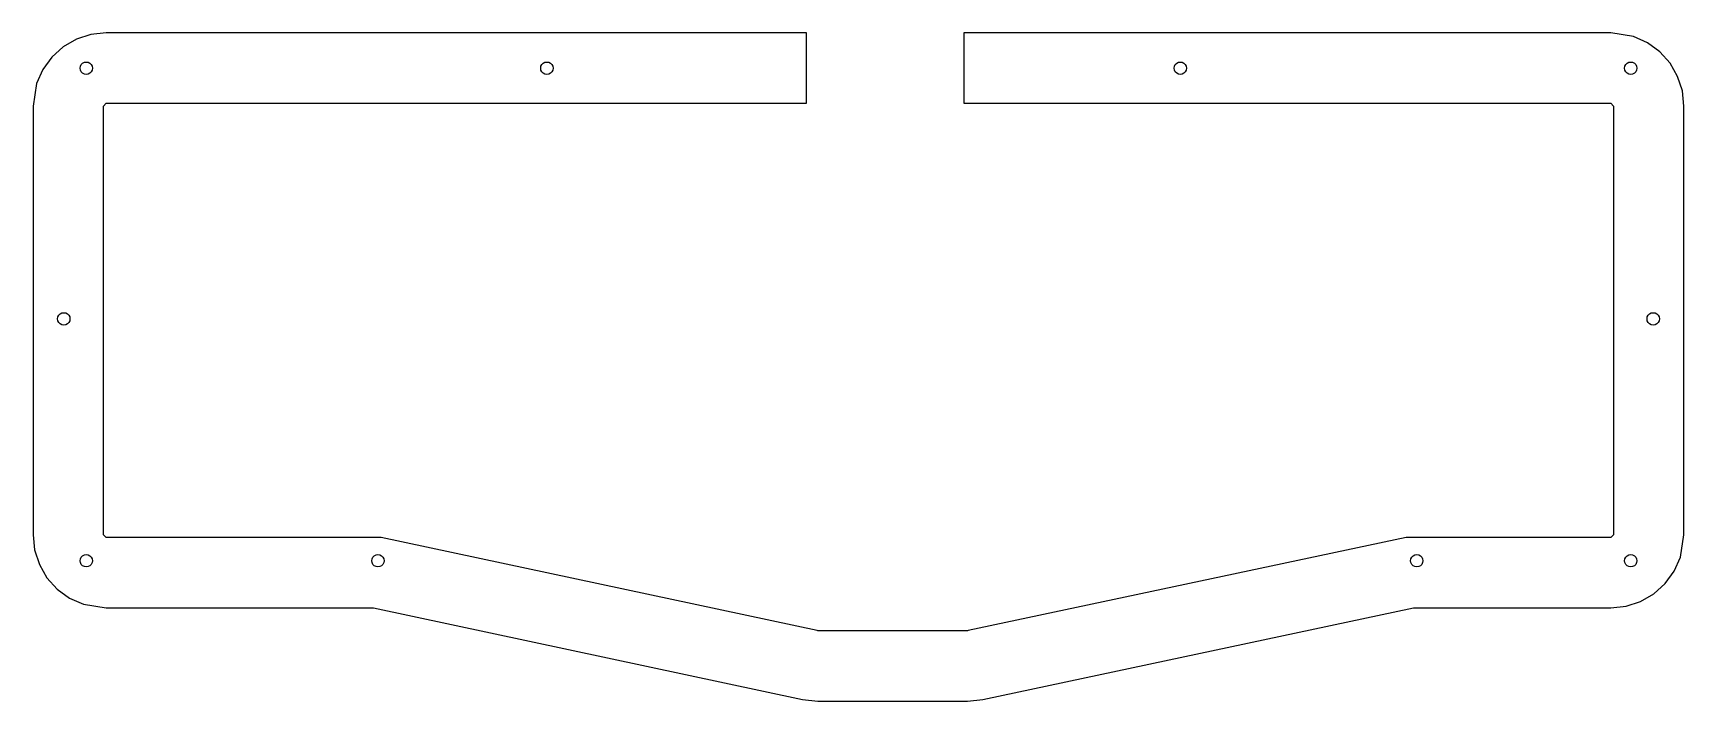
# Model space of a CAD drawing. Header units: metres. Extents: x -17 to 276, y -106 to 13.
import ezdxf

# ---------------------------------------------------------------- set-up
doc = ezdxf.new("R2010")
doc.units = ezdxf.units.M

msp = doc.modelspace()

# ---------------------------------------------------------------- linework, layer by layer
for p, q in [((-7.07199, 12.2589), (-9.65672, 11.4191)), ((-4.36914, 12.543), (-7.07199, 12.2589)), ((120, 12.543), (-4.36914, 12.543)), ((120, 0.04297), (120, 12.543)), ((262.89, 12.543), (148, 12.543)), ((148, 12.543), (148, 0.04297)), ((266.907, 11.9067), (262.89, 12.543)), ((269.39, 10.8013), (266.907, 11.9067)), ((-12.0103, 10.0602), (-14.03, 8.24167)), ((-9.65672, 11.4191), (-12.0103, 10.0602)), ((271.588, 9.20386), (269.39, 10.8013)), ((273.407, 7.18417), (271.588, 9.20386)), ((-15.6275, 6.04297), (-16.7329, 3.5602)), ((-14.03, 8.24167), (-15.6275, 6.04297)), ((-9.00467, 6.28255), (-8.95084, 6.62247)), ((-8.95084, 5.94263), (-9.00467, 6.28255)), ((-8.95084, 6.62247), (-8.79459, 6.92912)), ((-8.79459, 5.63599), (-8.95084, 5.94263)), ((-8.79459, 6.92912), (-8.55124, 7.17247)), ((-8.55124, 7.17247), (-8.2446, 7.32872)), ((-8.2446, 7.32872), (-7.90468, 7.38255)), ((-7.90468, 7.38255), (-7.56476, 7.32872)), ((-7.56476, 7.32872), (-7.2581, 7.17247)), ((-7.2581, 7.17247), (-7.01476, 6.92912)), ((-7.01476, 6.92912), (-6.85851, 6.62247)), ((-6.85851, 5.94263), (-7.01476, 5.63599)), ((-6.85851, 6.62247), (-6.80467, 6.28255)), ((-6.80467, 6.28255), (-6.85851, 5.94263)), ((72.8047, 6.28255), (72.8585, 6.62247)), ((72.8585, 5.94263), (72.8047, 6.28255)), ((72.8585, 6.62247), (73.0148, 6.92912)), ((73.0148, 5.63599), (72.8585, 5.94263)), ((73.0148, 6.92912), (73.2581, 7.17247)), ((73.2581, 7.17247), (73.5648, 7.32872)), ((73.5648, 7.32872), (73.9047, 7.38255)), ((73.9047, 7.38255), (74.2446, 7.32872)), ((74.2446, 7.32872), (74.5512, 7.17247)), ((74.5512, 7.17247), (74.7946, 6.92912)), ((74.7946, 6.92912), (74.9508, 6.62247)), ((74.9508, 5.94263), (74.7946, 5.63599)), ((74.9508, 6.62247), (75.0047, 6.28255)), ((75.0047, 6.28255), (74.9508, 5.94263)), ((185.325, 6.28255), (185.379, 6.62247)), ((185.379, 5.94263), (185.325, 6.28255)), ((185.379, 6.62247), (185.535, 6.92912)), ((185.535, 5.63599), (185.379, 5.94263)), ((185.535, 6.92912), (185.778, 7.17247)), ((185.778, 7.17247), (186.085, 7.32872)), ((186.085, 7.32872), (186.425, 7.38255)), ((186.425, 7.38255), (186.765, 7.32872)), ((186.765, 7.32872), (187.072, 7.17247)), ((187.072, 7.17247), (187.315, 6.92912)), ((187.315, 6.92912), (187.471, 6.62247)), ((187.471, 5.94263), (187.315, 5.63599)), ((187.471, 6.62247), (187.525, 6.28255)), ((187.525, 6.28255), (187.471, 5.94263)), ((265.325, 6.28255), (265.379, 6.62247)), ((265.379, 5.94263), (265.325, 6.28255)), ((265.379, 6.62247), (265.535, 6.92912)), ((265.535, 5.63599), (265.379, 5.94263)), ((265.535, 6.92912), (265.778, 7.17247)), ((265.778, 7.17247), (266.085, 7.32872)), ((266.085, 7.32872), (266.425, 7.38255)), ((266.425, 7.38255), (266.765, 7.32872)), ((266.765, 7.32872), (267.072, 7.17247)), ((267.072, 7.17247), (267.315, 6.92912)), ((267.315, 6.92912), (267.471, 6.62247)), ((267.471, 5.94263), (267.315, 5.63599)), ((267.471, 6.62247), (267.525, 6.28255)), ((267.525, 6.28255), (267.471, 5.94263)), ((274.766, 4.83055), (273.407, 7.18417)), ((-16.7329, 3.5602), (-17.3691, -0.45703)), ((-8.55124, 5.39264), (-8.79459, 5.63599)), ((-8.2446, 5.23639), (-8.55124, 5.39264)), ((-7.90468, 5.18256), (-8.2446, 5.23639)), ((-7.56476, 5.23639), (-7.90468, 5.18256)), ((-7.2581, 5.39264), (-7.56476, 5.23639)), ((-7.01476, 5.63599), (-7.2581, 5.39264)), ((73.2581, 5.39264), (73.0148, 5.63599)), ((73.5648, 5.23639), (73.2581, 5.39264)), ((73.9047, 5.18256), (73.5648, 5.23639)), ((74.2446, 5.23639), (73.9047, 5.18256)), ((74.5512, 5.39264), (74.2446, 5.23639)), ((74.7946, 5.63599), (74.5512, 5.39264)), ((185.778, 5.39264), (185.535, 5.63599)), ((186.085, 5.23639), (185.778, 5.39264)), ((186.425, 5.18256), (186.085, 5.23639)), ((186.765, 5.23639), (186.425, 5.18256)), ((187.072, 5.39264), (186.765, 5.23639)), ((187.315, 5.63599), (187.072, 5.39264)), ((265.778, 5.39264), (265.535, 5.63599)), ((266.085, 5.23639), (265.778, 5.39264)), ((266.425, 5.18256), (266.085, 5.23639)), ((266.765, 5.23639), (266.425, 5.18256)), ((267.072, 5.39264), (266.765, 5.23639)), ((267.315, 5.63599), (267.072, 5.39264)), ((275.606, 2.24582), (274.766, 4.83055)), ((-4.86914, -0.45703), (-4.36914, 0.04297)), ((-4.36914, 0.04297), (120, 0.04297)), ((148, 0.04297), (262.89, 0.04297)), ((262.89, 0.04297), (263.39, -0.45703)), ((275.89, -0.45703), (275.606, 2.24582)), ((-17.3691, -0.45703), (-17.3691, -76.6572)), ((-4.86914, -76.6572), (-4.86914, -0.45703)), ((263.39, -0.45703), (263.39, -76.6572)), ((275.89, -76.6572), (275.89, -0.45703)), ((-13.0047, -38.2825), (-12.9508, -37.9426)), ((-12.9508, -37.9426), (-12.7946, -37.636)), ((-12.7946, -37.636), (-12.5512, -37.3926)), ((-12.5512, -37.3926), (-12.2446, -37.2364)), ((-12.2446, -37.2364), (-11.9047, -37.1826)), ((-11.9047, -37.1826), (-11.5648, -37.2364)), ((-11.5648, -37.2364), (-11.2581, -37.3926)), ((-11.2581, -37.3926), (-11.0148, -37.636)), ((-11.0148, -37.636), (-10.8585, -37.9426)), ((-10.8585, -37.9426), (-10.8047, -38.2825)), ((269.325, -38.2825), (269.379, -37.9426)), ((269.379, -37.9426), (269.535, -37.636)), ((269.535, -37.636), (269.778, -37.3926)), ((269.778, -37.3926), (270.085, -37.2364)), ((270.085, -37.2364), (270.425, -37.1826)), ((270.425, -37.1826), (270.765, -37.2364)), ((270.765, -37.2364), (271.072, -37.3926)), ((271.072, -37.3926), (271.315, -37.636)), ((271.315, -37.636), (271.471, -37.9426)), ((271.471, -37.9426), (271.525, -38.2825)), ((-12.9508, -38.6225), (-13.0047, -38.2825)), ((-12.7946, -38.9291), (-12.9508, -38.6225)), ((-12.5512, -39.1725), (-12.7946, -38.9291)), ((-12.2446, -39.3287), (-12.5512, -39.1725)), ((-11.9047, -39.3826), (-12.2446, -39.3287)), ((-11.5648, -39.3287), (-11.9047, -39.3826)), ((-11.2581, -39.1725), (-11.5648, -39.3287)), ((-11.0148, -38.9291), (-11.2581, -39.1725)), ((-10.8585, -38.6225), (-11.0148, -38.9291)), ((-10.8047, -38.2825), (-10.8585, -38.6225)), ((269.379, -38.6225), (269.325, -38.2825)), ((269.535, -38.9291), (269.379, -38.6225)), ((269.778, -39.1725), (269.535, -38.9291)), ((270.085, -39.3287), (269.778, -39.1725)), ((270.425, -39.3826), (270.085, -39.3287)), ((270.765, -39.3287), (270.425, -39.3826)), ((271.072, -39.1725), (270.765, -39.3287)), ((271.315, -38.9291), (271.072, -39.1725)), ((271.471, -38.6225), (271.315, -38.9291)), ((271.525, -38.2825), (271.471, -38.6225)), ((-17.3691, -76.6572), (-17.0851, -79.3601)), ((-4.36914, -77.1572), (-4.86914, -76.6572)), ((44.4482, -77.1572), (-4.36914, -77.1572)), ((121.918, -93.7067), (44.4482, -77.1572)), ((226.518, -77.1572), (148.745, -93.7068)), ((262.89, -77.1572), (226.518, -77.1572)), ((263.39, -76.6572), (262.89, -77.1572)), ((275.253, -80.6745), (275.89, -76.6572)), ((-17.0851, -79.3601), (-16.2452, -81.9448)), ((-16.2452, -81.9448), (-14.8864, -84.2984)), ((-9.00467, -81.2825), (-8.95084, -80.9426)), ((-8.95084, -81.6225), (-9.00467, -81.2825)), ((-8.95084, -80.9426), (-8.79459, -80.636)), ((-8.79459, -81.9291), (-8.95084, -81.6225)), ((-8.79459, -80.636), (-8.55124, -80.3926)), ((-8.55124, -82.1725), (-8.79459, -81.9291)), ((-8.55124, -80.3926), (-8.2446, -80.2364)), ((-8.2446, -80.2364), (-7.90468, -80.1826)), ((-7.90468, -80.1826), (-7.56476, -80.2364)), ((-7.56476, -80.2364), (-7.2581, -80.3926)), ((-7.2581, -80.3926), (-7.01476, -80.636)), ((-7.01476, -81.9291), (-7.2581, -82.1725)), ((-7.01476, -80.636), (-6.85851, -80.9426)), ((-6.85851, -81.6225), (-7.01476, -81.9291)), ((-6.85851, -80.9426), (-6.80467, -81.2825)), ((-6.80467, -81.2825), (-6.85851, -81.6225)), ((42.8047, -81.2825), (42.8585, -80.9426)), ((42.8585, -81.6225), (42.8047, -81.2825)), ((42.8585, -80.9426), (43.0148, -80.636)), ((43.0148, -81.9291), (42.8585, -81.6225)), ((43.0148, -80.636), (43.2581, -80.3926)), ((43.2581, -82.1725), (43.0148, -81.9291)), ((43.2581, -80.3926), (43.5648, -80.2364)), ((43.5648, -80.2364), (43.9047, -80.1826)), ((43.9047, -80.1826), (44.2446, -80.2364)), ((44.2446, -80.2364), (44.5512, -80.3926)), ((44.5512, -80.3926), (44.7946, -80.636)), ((44.7946, -81.9291), (44.5512, -82.1725)), ((44.7946, -80.636), (44.9508, -80.9426)), ((44.9508, -81.6225), (44.7946, -81.9291)), ((44.9508, -80.9426), (45.0047, -81.2825)), ((45.0047, -81.2825), (44.9508, -81.6225)), ((227.325, -81.2825), (227.379, -80.9426)), ((227.379, -81.6225), (227.325, -81.2825)), ((227.379, -80.9426), (227.535, -80.636)), ((227.535, -81.9291), (227.379, -81.6225)), ((227.535, -80.636), (227.778, -80.3926)), ((227.778, -82.1725), (227.535, -81.9291)), ((227.778, -80.3926), (228.085, -80.2364)), ((228.085, -80.2364), (228.425, -80.1826)), ((228.425, -80.1826), (228.765, -80.2364)), ((228.765, -80.2364), (229.072, -80.3926)), ((229.072, -80.3926), (229.315, -80.636)), ((229.315, -81.9291), (229.072, -82.1725)), ((229.315, -80.636), (229.471, -80.9426)), ((229.471, -81.6225), (229.315, -81.9291)), ((229.471, -80.9426), (229.525, -81.2825)), ((229.525, -81.2825), (229.471, -81.6225)), ((265.325, -81.2825), (265.379, -80.9426)), ((265.379, -81.6225), (265.325, -81.2825)), ((265.379, -80.9426), (265.535, -80.636)), ((265.535, -81.9291), (265.379, -81.6225)), ((265.535, -80.636), (265.778, -80.3926)), ((265.778, -82.1725), (265.535, -81.9291)), ((265.778, -80.3926), (266.085, -80.2364)), ((266.085, -80.2364), (266.425, -80.1826)), ((266.425, -80.1826), (266.765, -80.2364)), ((266.765, -80.2364), (267.072, -80.3926)), ((267.072, -80.3926), (267.315, -80.636)), ((267.315, -81.9291), (267.072, -82.1725)), ((267.315, -80.636), (267.471, -80.9426)), ((267.471, -81.6225), (267.315, -81.9291)), ((267.471, -80.9426), (267.525, -81.2825)), ((267.525, -81.2825), (267.471, -81.6225)), ((274.148, -83.1572), (275.253, -80.6745)), ((-14.8864, -84.2984), (-13.0678, -86.3181)), ((-8.2446, -82.3287), (-8.55124, -82.1725)), ((-7.90468, -82.3826), (-8.2446, -82.3287)), ((-7.56476, -82.3287), (-7.90468, -82.3826)), ((-7.2581, -82.1725), (-7.56476, -82.3287)), ((43.5648, -82.3287), (43.2581, -82.1725)), ((43.9047, -82.3826), (43.5648, -82.3287)), ((44.2446, -82.3287), (43.9047, -82.3826)), ((44.5512, -82.1725), (44.2446, -82.3287)), ((228.085, -82.3287), (227.778, -82.1725)), ((228.425, -82.3826), (228.085, -82.3287)), ((228.765, -82.3287), (228.425, -82.3826)), ((229.072, -82.1725), (228.765, -82.3287)), ((266.085, -82.3287), (265.778, -82.1725)), ((266.425, -82.3826), (266.085, -82.3287)), ((266.765, -82.3287), (266.425, -82.3826)), ((267.072, -82.1725), (266.765, -82.3287)), ((272.551, -85.3559), (274.148, -83.1572)), ((-13.0678, -86.3181), (-10.8691, -87.9156)), ((-10.8691, -87.9156), (-8.38637, -89.021)), ((268.177, -88.5333), (270.531, -87.1745)), ((270.531, -87.1745), (272.551, -85.3559)), ((-8.38637, -89.021), (-4.36914, -89.6572)), ((-4.36914, -89.6572), (43.1279, -89.6572)), ((43.1279, -89.6572), (119.307, -105.931)), ((151.346, -105.933), (227.834, -89.6572)), ((227.834, -89.6572), (262.89, -89.6572)), ((262.89, -89.6572), (265.592, -89.3731)), ((265.592, -89.3731), (268.177, -88.5333)), ((122.022, -93.7178), (121.918, -93.7067)), ((148.641, -93.7178), (122.022, -93.7178)), ((148.745, -93.7068), (148.641, -93.7178)), ((119.307, -105.931), (122.022, -106.218)), ((122.022, -106.218), (148.641, -106.218)), ((148.641, -106.218), (151.346, -105.933))]:
    msp.add_line(p, q)

doc.saveas('drawing.dxf')
